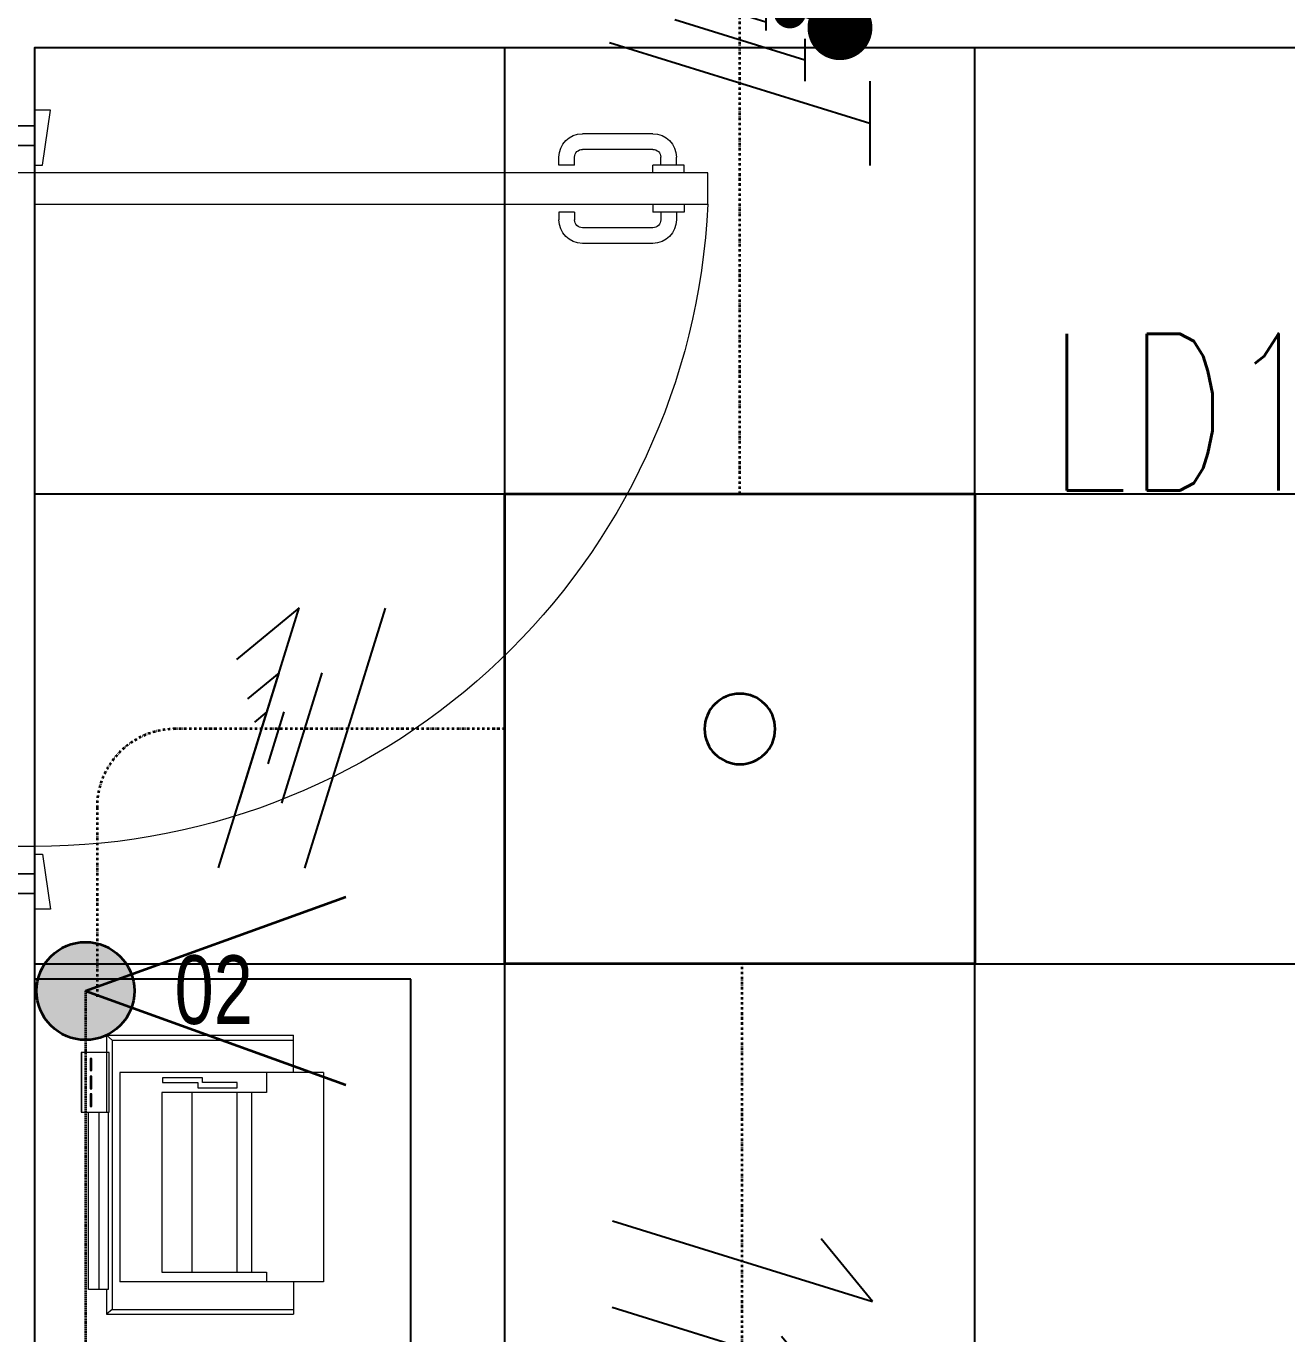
# Model space of a CAD drawing. Extents: x -12260 to 184725, y -29287 to 19916.
# Drawn here: x 25205 to 26814, y 3368 to 5037 of the extents above; entities that cross this region are included whole.
import ezdxf
from ezdxf.enums import TextEntityAlignment as Align

# ---------------------------------------------------------------- set-up
doc = ezdxf.new("R2010")
doc.units = 0
doc.header["$LTSCALE"] = 0.25
doc.linetypes.add('DASHDOT', pattern=[25.4, 12.7, -6.35, 0, -6.35])
doc.linetypes.add('HIDDEN', pattern=[9.525, 6.35, -3.175])
for name, color, linetype, lineweight in [('01-First Floor-FUR$0$72_EGR_EQP_TAG', 142, 'Continuous', 5), ('01-First Floor-FUR$0$LOADING', 253, 'Continuous', 5), ('01-First Floor-FUR$0$Walls', 251, 'Continuous', 5), ('01-First Floor-FUR$0$Wooden Joinery', 251, 'Continuous', 5), ('E-LITE-CIRC-NUMB', 6, 'Continuous', 25), ('E-LITE-CLNG', 150, 'Continuous', 35), ('E-LITE-CLNG-CNDT', 6, 'DASHDOT', 35), ('E-LITE-CTRL', 6, 'Continuous', 25), ('E-LITE-FLOR-CNDT', 6, 'HIDDEN', 35), ('E-LITE-IDEN', 6, 'Continuous', 25), ('E-LITE-SWCH @ 100', 3, 'Continuous', 35), ('E-POWR-WIRE', 6, 'Continuous', 25), ('E-POWR-WIRE @ 100', 6, 'Continuous', 25), ('E-POWR-WIRE @ 20', 6, 'Continuous', 25), ('E-POWR-WIRE @ 50', 6, 'Continuous', 25)]:
    doc.layers.add(name, color=color, linetype=linetype, lineweight=lineweight)
doc.layers.add('01-First Floor-FUR$0$FALSE CEILING', color=251, linetype='Continuous')
doc.styles.add('01-First Floor-FUR$0$X3G_ENTITY_257CFD', font='swisscl.ttf', dxfattribs={"height": 200})
doc.styles.add('DC_SIMPLEX', font='SIMPLEX.shx', dxfattribs={"width": 0.7})

# ---------------------------------------------------------------- blocks, each defined once
blk = doc.blocks.new('*U18')
blk.add_hatch(color=256).paths.add_polyline_path([(-0.625, 0.625, 1), (-0.625, -0.625, 1)])
for q in [(-3.947, 1.2), (-3.947, -1.2)]:
    blk.add_line((-0.625, 0), q)
blk.add_circle((-0.625, 0), 0.625)
at = {"layer": 'E-LITE-CTRL', "style": 'DC_SIMPLEX', "width": 0.7, "flags": 8}
blk.add_attdef('CONTROL', (-26.627, -10.116), '', height=2, rotation=360, dxfattribs=at)
at = {"layer": 'E-LITE-IDEN', "style": 'DC_SIMPLEX', "width": 0.7, "flags": 8}
blk.add_attdef('TYPE', text='', height=2, rotation=360, dxfattribs=at).set_placement((-31.991, -10.116), align=Align.RIGHT)
blk = doc.blocks.new('*U24')
blk.add_lwpolyline([(-300, 300), (-300, -300), (300, -300), (300, 300)], close=True)
blk.add_circle((0, 0), 45)
at = {"layer": 'E-LITE-CIRC-NUMB', "style": 'DC_SIMPLEX', "width": 0.7, "flags": 8}
blk.add_attdef('CIRCUIT', text='', height=200, rotation=0, dxfattribs=at).set_placement((-473.9, 300), align=Align.RIGHT)
at = {"layer": 'E-LITE-CTRL', "style": 'DC_SIMPLEX', "width": 0.7, "flags": 8}
blk.add_attdef('CONTROL', (1118.9, -935), '', height=200, rotation=360, dxfattribs=at)
at = {"layer": 'E-LITE-IDEN', "style": 'DC_SIMPLEX', "width": 0.7, "flags": 8}
blk.add_attdef('TYPE', (460.4, 457.6), '', height=200, rotation=360, dxfattribs=at)
blk = doc.blocks.new('*U43')
for p, q in [((-1.658, 1.617), (1.663, 0.587)), ((-1.66, 0.515), (1.66, -0.515)), ((-1.663, -0.587), (1.658, -1.617)), ((1.659, -1.078), (1.657, -2.157))]:
    blk.add_line(p, q)
at = {"const_width": 0.414}
blk.add_lwpolyline([(1.278, -0.19, 1), (1.277, -0.604, 1)], format="xyb", close=True, dxfattribs=at)
blk = doc.blocks.new('*U763')
at = {"layer": 'E-POWR-WIRE @ 100', "xscale": 100, "yscale": 100, "zscale": 100}
blk.add_blockref('*U43', (26115.6, 5075), dxfattribs=at)
at = {"layer": 'E-POWR-WIRE @ 20', "xscale": 20, "yscale": 20, "zscale": 20}
blk.add_blockref('*U43', (26115.6, 5075), dxfattribs=at)
at = {"layer": 'E-POWR-WIRE @ 50', "xscale": 50, "yscale": 50, "zscale": 50}
blk.add_blockref('*U43', (26115.6, 5075), dxfattribs=at)
blk = doc.blocks.new('*U46')
for p, q in [((-0.515, -1.66), (0.515, 1.66)), ((0.515, 1.66), (-0.287, 1.001)), ((0.587, -1.663), (1.617, 1.658))]:
    blk.add_line(p, q)
blk = doc.blocks.new('*U886')
at = {"layer": 'E-POWR-WIRE @ 100', "xscale": 100, "yscale": 100, "zscale": 100}
blk.add_blockref('*U46', (25501.7, 4128.6), dxfattribs=at)
at = {"layer": 'E-POWR-WIRE @ 20', "xscale": 20, "yscale": 20, "zscale": 20}
blk.add_blockref('*U46', (25501.7, 4128.6), dxfattribs=at)
at = {"layer": 'E-POWR-WIRE @ 50', "xscale": 50, "yscale": 50, "zscale": 50}
blk.add_blockref('*U46', (25501.7, 4128.6), dxfattribs=at)
blk = doc.blocks.new('*U47')
for p, q in [((-1.655, 2.719), (1.665, 1.689)), ((1.665, 1.689), (1.006, 2.491)), ((-1.658, 1.617), (1.663, 0.587)), ((-1.66, 0.515), (1.66, -0.515)), ((-1.663, -0.587), (1.658, -1.617)), ((1.659, -1.078), (1.657, -2.157))]:
    blk.add_line(p, q)
at = {"const_width": 0.414}
blk.add_lwpolyline([(1.278, -0.19, 1), (1.277, -0.604, 1)], format="xyb", close=True, dxfattribs=at)
blk = doc.blocks.new('*U924')
at = {"layer": 'E-POWR-WIRE @ 100', "xscale": 100, "yscale": 100, "zscale": 100}
blk.add_blockref('*U47', (26118.6, 3240), dxfattribs=at)
at = {"layer": 'E-POWR-WIRE @ 20', "xscale": 20, "yscale": 20, "zscale": 20}
blk.add_blockref('*U47', (26118.6, 3240), dxfattribs=at)
at = {"layer": 'E-POWR-WIRE @ 50', "xscale": 50, "yscale": 50, "zscale": 50}
blk.add_blockref('*U47', (26118.6, 3240), dxfattribs=at)
blk = doc.blocks.new('01-First Floor-FUR$0$A$C72370EFE')
at = {"layer": '01-First Floor-FUR$0$Wooden Joinery'}
for p, q in [((-0.01, -0.03), (-0.01, -0.07)), ((0, -0.03), (-0.01, -0.03)), ((0.04, -0.03), (0.05, -0.03)), ((0.05, -0.03), (0.05, -0.07)), ((-0.01, -0.04), (-0.02, -0.04)), ((0.05, -0.04), (0.06, -0.04)), ((-0.01, -0.06), (-0.02, -0.06)), ((0.05, -0.06), (0.06, -0.06)), ((-0.05, -0.07), (-0.05, -0.16)), ((-0.03, -0.07), (-0.03, -0.16)), ((0, -0.07), (-0.01, -0.07)), ((0.04, -0.07), (0.05, -0.07)), ((0.07, -0.07), (0.07, -0.16)), ((0.09, -0.07), (0.09, -0.16)), ((-0.01, -0.17), (-0.02, -0.17)), ((-0.01, -0.17), (-0.01, -0.19)), ((0.05, -0.17), (0.06, -0.17)), ((0.05, -0.17), (0.05, -0.19)), ((-0.01, -0.19), (-0.02, -0.19)), ((0.05, -0.19), (0.06, -0.19))]:
    blk.add_line(p, q, dxfattribs=at)
for centre, radius, start, end in [((-0.02, -0.07), 0.03, 90, 180), ((0.06, -0.07), 0.03, 0, 90), ((-0.02, -0.07), 0.01, 90, 180), ((0.06, -0.07), 0.01, 0, 90), ((-0.02, -0.16), 0.03, 180, 270), ((-0.02, -0.16), 0.01, 180, 270), ((0.06, -0.16), 0.01, 270, 0), ((0.06, -0.16), 0.03, 270, 0)]:
    blk.add_arc(centre, radius, start, end, dxfattribs=at)
blk = doc.blocks.new('01-First Floor-FUR$0$A$C5DAD61B4')
at = {"layer": '01-First Floor-FUR$0$Wooden Joinery'}
for points in [[(80, 959.1), (80, 969.1), (10, 979.1), (10, 959.1)], [(940, 959.1), (940, 969.1), (1010, 979.1), (1010, 959.1)], [(70, 859.1), (70, 849.1), (0, 839.1), (0, 859.1)], [(120, 859.1), (120, 0), (80, 0), (80, 859.1)], [(950, 859.1), (950, 849.1), (1020, 839.1), (1020, 859.1)]]:
    blk.add_lwpolyline(points, close=True, dxfattribs=at)
for points in [[(45, 859.1), (45, 959.1), (20, 959.1), (20, 859.1), (45, 859.1)], [(45, 859.1), (80, 859.1), (80, 899.1), (90, 899.1), (90, 959.1), (45, 959.1), (45, 859.1)], [(975, 859.1), (940, 859.1), (940, 899.1), (930, 899.1), (930, 959.1), (975, 959.1), (975, 859.1)], [(975, 859.1), (975, 959.1), (1000, 959.1), (1000, 859.1), (975, 859.1)]]:
    blk.add_lwpolyline(points, dxfattribs=at)
blk.add_arc((80, 859.1), 860, 272.666, 0, dxfattribs=at)
at = {"layer": '01-First Floor-FUR$0$Wooden Joinery', "xscale": 999.9999999998854, "yscale": 999.9999999998854, "zscale": 999.9999999998854, "rotation": 180}
blk.add_blockref('01-First Floor-FUR$0$A$C72370EFE', (120, 0), dxfattribs=at)
blk = doc.blocks.new('01-First Floor-FUR$0$ITPPLT2C-P')
at = {"color": 0}
for p, q in [((0.0229, 0.0318), (0.2618, 0.0318)), ((0.0304, 0.0256), (0.0229, 0.0318)), ((0.0229, 0), (0.0229, 0.0318)), ((0.0304, -0.3182), (0.0304, 0.0256)), ((0.0304, 0.0256), (0.2618, 0.0256)), ((0.2618, -0.0096), (0.2618, 0.0318)), ((0, 0), (0, -0.2262)), ((0.0252, 0), (0, 0)), ((0.0139, 0), (0.0139, -0.2262)), ((0.0252, 0), (0.0139, 0)), ((0.0252, -0.2262), (0.0252, 0)), ((0.0401, -0.2769), (0.0401, -0.0096)), ((0.3, -0.0096), (0.0401, -0.0096)), ((0.2274, -0.0222), (0.2274, -0.0096)), ((0.3, -0.2769), (0.3, -0.0096)), ((0.0939, -0.2515), (0.0939, -0.0222)), ((0.0939, -0.0222), (0.2274, -0.0222)), ((0.1321, -0.2515), (0.1321, -0.0222)), ((0.1894, -0.2515), (0.1894, -0.0222)), ((0.2082, -0.2515), (0.2082, -0.0222)), ((-0.0091, -0.2262), (0.0267, -0.2262)), ((-0.0091, -0.3023), (-0.0091, -0.2262)), ((-0.0087, -0.2262), (0.0236, -0.2262)), ((-0.0087, -0.3023), (-0.0087, -0.2262)), ((0, -0.2262), (0.0252, -0.2262)), ((0.0023, -0.2495), (0.0023, -0.2334)), ((0.0023, -0.2334), (0.0045, -0.2334)), ((0.0045, -0.2334), (0.0045, -0.2495)), ((0.0139, -0.2262), (0.0252, -0.2262)), ((0.0236, -0.2262), (0.0236, -0.3023)), ((0.0267, -0.2262), (0.0267, -0.3023)), ((0.0045, -0.2495), (0.0023, -0.2495)), ((0.0023, -0.2721), (0.0023, -0.2562)), ((0.0023, -0.2562), (0.0045, -0.2562)), ((0.0045, -0.2562), (0.0045, -0.2721)), ((0.2274, -0.2515), (0.0939, -0.2515)), ((0.0947, -0.2701), (0.0947, -0.2641)), ((0.0947, -0.2641), (0.1395, -0.2641)), ((0.1395, -0.2575), (0.19, -0.2575)), ((0.1395, -0.2641), (0.1395, -0.2575)), ((0.19, -0.2641), (0.1457, -0.2641)), ((0.1457, -0.2641), (0.1457, -0.2701)), ((0.19, -0.2575), (0.19, -0.2641)), ((0.2274, -0.2769), (0.2274, -0.2515)), ((0.0045, -0.2721), (0.0023, -0.2721)), ((0.0023, -0.295), (0.0023, -0.2793)), ((0.0023, -0.2793), (0.0045, -0.2793)), ((0.0045, -0.2793), (0.0045, -0.295)), ((0.3, -0.2769), (0.0401, -0.2769)), ((0.1457, -0.2701), (0.0947, -0.2701)), ((0.2618, -0.2769), (0.2618, -0.3246)), ((0.0045, -0.295), (0.0023, -0.295)), ((0.0267, -0.3023), (-0.0091, -0.3023)), ((0.0236, -0.3023), (-0.0087, -0.3023)), ((0.0229, -0.3246), (0.0229, -0.3023)), ((0.0304, -0.3182), (0.0229, -0.3246)), ((0.0229, -0.3246), (0.2618, -0.3246)), ((0.0304, -0.3182), (0.2618, -0.3182))]:
    blk.add_line(p, q, dxfattribs=at)
blk = doc.blocks.new('01-First Floor-FUR')
at = {"layer": '01-First Floor-FUR$0$FALSE CEILING', "linetype": 'Continuous'}
for p, q in [((25815.6, 1440), (25815.6, 5010)), ((26415.6, 1440), (26415.6, 5010)), ((25215.6, 4440), (29215.6, 4440)), ((25215.6, 3840), (29215.6, 3840))]:
    blk.add_line(p, q, dxfattribs=at)
at = {"layer": '01-First Floor-FUR$0$FALSE CEILING'}
for p, q in [((25695.6, 3820.4, -0.1), (25215.6, 3820.4, -0.1)), ((25695.6, 1919.5, -0.1), (25695.6, 3820.4, -0.1))]:
    blk.add_line(p, q, dxfattribs=at)
blk.add_lwpolyline([(29215.6, 1440), (25215.6, 1440), (25215.6, 5010), (29215.6, 5010)], close=True, dxfattribs=at)
at = {"layer": '01-First Floor-FUR$0$LOADING'}
for p, q in [((25695.6, 3820.4, -0.1), (25215.6, 3820.4, -0.1)), ((25695.6, 1919.5, -0.1), (25695.6, 3820.4, -0.1))]:
    blk.add_line(p, q, dxfattribs=at)
at = {"layer": '01-First Floor-FUR$0$Walls'}
for p, q in [((29215.6, 5010), (25215.6, 5010)), ((25215.6, 4910), (25215.6, 5010)), ((25215.6, 4910), (25115.6, 4910)), ((25215.6, 3930), (25115.6, 3930)), ((25215.6, 1440), (25215.6, 3930))]:
    blk.add_line(p, q, dxfattribs=at)
at = {"layer": '01-First Floor-FUR$0$LOADING', "extrusion": (-7.77425e-06, -2.55393e-17, -1), "xscale": 1000, "yscale": 1000, "zscale": 1000, "rotation": 180}
blk.add_blockref('01-First Floor-FUR$0$ITPPLT2C-P', (-25284.1, 3424.5, -0.1), dxfattribs=at)
at = {"layer": '01-First Floor-FUR$0$Wooden Joinery', "xscale": -1, "rotation": 90}
blk.add_blockref('01-First Floor-FUR$0$A$C5DAD61B4', (26074.6, 4930), dxfattribs=at)
at = {"layer": '01-First Floor-FUR$0$72_EGR_EQP_TAG', "insert": (25444, 3850.9, -0.1), "char_height": 87.47, "attachment_point": 2, "style": '01-First Floor-FUR$0$X3G_ENTITY_257CFD'}
blk.add_mtext('02', dxfattribs=at)

msp = doc.modelspace()

# ---------------------------------------------------------------- linework, layer by layer
at = {"layer": 'E-LITE-CLNG-CNDT'}
for points in [[(26115.6, 4440), (26115.6, 5710)], [(26118.6, 2640), (26118.6, 3840)]]:
    msp.add_lwpolyline(points, dxfattribs=at)
msp.add_lwpolyline([(25815.6, 4140), (25395.1, 4140, 0.414214), (25295.1, 4040), (25295.1, 3796.8)], format="xyb", dxfattribs=at)
at = {"layer": 'E-LITE-FLOR-CNDT'}
msp.add_lwpolyline([(25280.4, 3805.5), (25280.4, 1869.9, 0.414214), (25380.4, 1769.9), (29059.4, 1769.9, 0.414214), (29159.4, 1869.9), (29159.4, 2605.3)], format="xyb", dxfattribs=at)

# ---------------------------------------------------------------- block references
at = {"layer": 'E-LITE-CLNG'}
ref = msp.add_blockref('*U24', (26115.6, 4140), dxfattribs=dict(at, xscale=-1))
ref.add_attrib('TYPE', 'LD1', (26509, 4444.5), dxfattribs={"layer": 'E-LITE-IDEN', "height": 200, "rotation": 0, "style": 'DC_SIMPLEX', "width": 0.7, "flags": 8})
at = {"layer": 'E-LITE-CLNG-CNDT'}
msp.add_blockref('01-First Floor-FUR', (0, 0), dxfattribs=at)
at = {"layer": 'E-LITE-SWCH @ 100', "xscale": 100, "yscale": 100, "zscale": 100, "rotation": 180}
msp.add_blockref('*U18', (25217.9, 3805.5), dxfattribs=at)
at = {"layer": 'E-POWR-WIRE'}
for name in ['*U763', '*U886', '*U924']:
    msp.add_blockref(name, (0, 0), dxfattribs=at)

doc.saveas('drawing.dxf')
